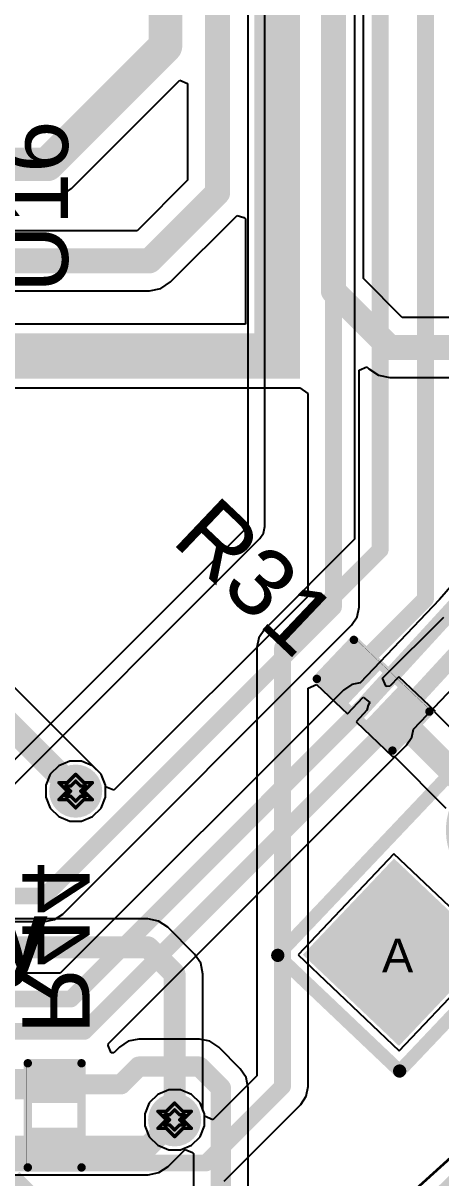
# Model space of a CAD drawing. Header units: inches. Extents: x -2.7 to 10.9, y -2.9 to 7.4.
# Drawn here: x 1.668 to 1.917, y -2.107 to -1.419 of the extents above; entities that cross this region are included whole.
import ezdxf

# ---------------------------------------------------------------- set-up
doc = ezdxf.new("R2010")
doc.units = ezdxf.units.IN
doc.header["$MEASUREMENT"] = 0
for name, color, linetype in [('Board Outline', 216, 'Continuous'), ('Bottom Layer', 5, 'Continuous'), ('Bottom Overlay', 54, 'Continuous'), ('Bottom Paste', 16, 'Continuous'), ('Bottom Solder', 6, 'Continuous'), ('Drill Drawing', 1, 'Continuous'), ('Layer 2', 16, 'Continuous'), ('Layer 3', 76, 'Continuous'), ('Multi-Layer', 9, 'Continuous'), ('Pad Holes', 156, 'Continuous'), ('Top Layer', 1, 'Continuous'), ('Top Overlay', 2, 'Continuous'), ('Top Paste', 8, 'Continuous'), ('Top Solder', 216, 'Continuous'), ('Via Holes', 16, 'Continuous')]:
    doc.layers.add(name, color=color, linetype=linetype)
doc.styles.add('Arial', font='', dxfattribs={"height": 0.2})
doc.styles.add('Arial_Bold', font='', dxfattribs={"height": 0.2})
doc.styles.get('Arial').set_extended_font_data('Arial')
doc.styles.get('Arial_Bold').set_extended_font_data('Arial', bold=True)

# ---------------------------------------------------------------- blocks, each defined once
blk = doc.blocks.new('R___0402_B_175')
at = {"layer": 'Bottom Layer'}
for points in [[(-0.0095, 0.0125), (-0.0095, -0.0125), (-0.0275, -0.0125), (-0.0275, 0.0125)], [(0.0275, 0.0125), (0.0275, -0.0125), (0.0095, -0.0125), (0.0095, 0.0125)]]:
    blk.add_hatch(color=5, dxfattribs=at).paths.add_polyline_path(points)
at = {"layer": 'Bottom Paste'}
for points in [[(-0.0095, 0.0125), (-0.0095, -0.0125), (-0.0275, -0.0125), (-0.0275, 0.0125)], [(0.0275, 0.0125), (0.0275, -0.0125), (0.0095, -0.0125), (0.0095, 0.0125)]]:
    blk.add_hatch(color=16, dxfattribs=at).paths.add_polyline_path(points)
at = {"layer": 'Bottom Solder'}
for points in [[(-0.00733, 0.01467), (-0.00733, -0.01467), (-0.02967, -0.01467), (-0.02967, 0.01467)], [(0.02967, 0.01467), (0.02967, -0.01467), (0.00733, -0.01467), (0.00733, 0.01467)]]:
    blk.add_hatch(color=6, dxfattribs=at).paths.add_polyline_path(points)
at = {"layer": 'Bottom Overlay'}
for points in [[(-0.031, 0.016, 0.005, 0.005, 0), (0.031, 0.016, 0.005, 0.005, 0)], [(-0.031, 0.016, 0.005, 0.005, 0), (-0.031, -0.016, 0.005, 0.005, 0)], [(-0.032, 0.017, 0.000127, 0.000127, 0), (0.032, 0.017, 0.000127, 0.000127, 0)], [(0.031, 0.016, 0.005, 0.005, 0), (0.031, -0.016, 0.005, 0.005, 0)], [(-0.031, -0.016, 0.005, 0.005, 0), (0.031, -0.016, 0.005, 0.005, 0)]]:
    blk.add_lwpolyline(points, format="xyseb", dxfattribs=at)
for points in [[(-0.03225, 0.016, 0.0025, 0.0025, 1), (-0.02975, 0.016, 0.0025, 0.0025, 1)], [(-0.03225, 0.016, 0.0025, 0.0025, 1), (-0.02975, 0.016, 0.0025, 0.0025, 1)], [(-0.03203, 0.017, 0.0000635, 0.0000635, 1), (-0.03197, 0.017, 0.0000635, 0.0000635, 1)], [(0.02975, 0.016, 0.0025, 0.0025, 1), (0.03225, 0.016, 0.0025, 0.0025, 1)], [(0.02975, 0.016, 0.0025, 0.0025, 1), (0.03225, 0.016, 0.0025, 0.0025, 1)], [(0.03197, 0.017, 0.0000635, 0.0000635, 1), (0.03203, 0.017, 0.0000635, 0.0000635, 1)], [(-0.03225, -0.016, 0.0025, 0.0025, 1), (-0.02975, -0.016, 0.0025, 0.0025, 1)], [(-0.03225, -0.016, 0.0025, 0.0025, 1), (-0.02975, -0.016, 0.0025, 0.0025, 1)], [(0.02975, -0.016, 0.0025, 0.0025, 1), (0.03225, -0.016, 0.0025, 0.0025, 1)], [(0.02975, -0.016, 0.0025, 0.0025, 1), (0.03225, -0.016, 0.0025, 0.0025, 1)]]:
    blk.add_lwpolyline(points, format="xyseb", close=True, dxfattribs=at)
blk = doc.blocks.new('R___0402_184')
at = {"layer": 'Top Layer'}
for points in [[(-0.0275, -0.0125), (-0.0275, 0.0125), (-0.0095, 0.0125), (-0.0095, -0.0125)], [(0.0095, -0.0125), (0.0095, 0.0125), (0.0275, 0.0125), (0.0275, -0.0125)]]:
    blk.add_hatch(color=1, dxfattribs=at).paths.add_polyline_path(points)
at = {"layer": 'Top Paste'}
for points in [[(-0.0275, -0.0125), (-0.0275, 0.0125), (-0.0095, 0.0125), (-0.0095, -0.0125)], [(0.0095, -0.0125), (0.0095, 0.0125), (0.0275, 0.0125), (0.0275, -0.0125)]]:
    blk.add_hatch(color=8, dxfattribs=at).paths.add_polyline_path(points)
at = {"layer": 'Top Solder'}
for points in [[(-0.02967, -0.01467), (-0.02967, 0.01467), (-0.00733, 0.01467), (-0.00733, -0.01467)], [(0.00733, -0.01467), (0.00733, 0.01467), (0.02967, 0.01467), (0.02967, -0.01467)]]:
    blk.add_hatch(color=216, dxfattribs=at).paths.add_polyline_path(points)
at = {"layer": 'Top Overlay'}
for points in [[(0.031, 0.016, 0.005, 0.005, 0), (-0.031, 0.016, 0.005, 0.005, 0)], [(-0.031, 0.016, 0.005, 0.005, 0), (-0.031, -0.016, 0.005, 0.005, 0)], [(0.031, 0.016, 0.005, 0.005, 0), (0.031, -0.016, 0.005, 0.005, 0)], [(0.031, -0.016, 0.005, 0.005, 0), (-0.031, -0.016, 0.005, 0.005, 0)], [(0.032, -0.017, 0.000127, 0.000127, 0), (-0.032, -0.017, 0.000127, 0.000127, 0)]]:
    blk.add_lwpolyline(points, format="xyseb", dxfattribs=at)
for points in [[(-0.03225, 0.016, 0.0025, 0.0025, 1), (-0.02975, 0.016, 0.0025, 0.0025, 1)], [(-0.03225, 0.016, 0.0025, 0.0025, 1), (-0.02975, 0.016, 0.0025, 0.0025, 1)], [(0.02975, 0.016, 0.0025, 0.0025, 1), (0.03225, 0.016, 0.0025, 0.0025, 1)], [(0.02975, 0.016, 0.0025, 0.0025, 1), (0.03225, 0.016, 0.0025, 0.0025, 1)], [(-0.03225, -0.016, 0.0025, 0.0025, 1), (-0.02975, -0.016, 0.0025, 0.0025, 1)], [(-0.03225, -0.016, 0.0025, 0.0025, 1), (-0.02975, -0.016, 0.0025, 0.0025, 1)], [(0.02975, -0.016, 0.0025, 0.0025, 1), (0.03225, -0.016, 0.0025, 0.0025, 1)], [(0.02975, -0.016, 0.0025, 0.0025, 1), (0.03225, -0.016, 0.0025, 0.0025, 1)], [(-0.03203, -0.017, 0.0000635, 0.0000635, 1), (-0.03197, -0.017, 0.0000635, 0.0000635, 1)], [(0.03197, -0.017, 0.0000635, 0.0000635, 1), (0.03203, -0.017, 0.0000635, 0.0000635, 1)]]:
    blk.add_lwpolyline(points, format="xyseb", close=True, dxfattribs=at)
blk = doc.blocks.new('HDR1X3__242')
at = {"layer": 'Bottom Layer'}
blk.add_hatch(color=5, dxfattribs=at).paths.add_polyline_path([(-0.03543, 0.03543), (0.03543, 0.03543), (0.03543, -0.03543), (-0.03543, -0.03543)])
h = blk.add_hatch(color=5, dxfattribs=at)
edge = h.paths.add_edge_path()
edge.add_arc((0.1, 0), 0.03543, 0, 360)
h = blk.add_hatch(color=5, dxfattribs=at)
edge = h.paths.add_edge_path()
edge.add_arc((0.2, 0), 0.03543, 0, 360)
at = {"layer": 'Bottom Solder'}
blk.add_hatch(color=6, dxfattribs=at).paths.add_polyline_path([(-0.03943, 0.03943), (0.03943, 0.03943), (0.03943, -0.03943), (-0.03943, -0.03943)])
h = blk.add_hatch(color=6, dxfattribs=at)
edge = h.paths.add_edge_path()
edge.add_arc((0.1, 0), 0.03943, 0, 360)
h = blk.add_hatch(color=6, dxfattribs=at)
edge = h.paths.add_edge_path()
edge.add_arc((0.2, 0), 0.03943, 0, 360)
at = {"layer": 'Layer 2'}
blk.add_hatch(color=16, dxfattribs=at).paths.add_polyline_path([(-0.03543, 0.03543), (0.03543, 0.03543), (0.03543, -0.03543), (-0.03543, -0.03543)])
h = blk.add_hatch(color=16, dxfattribs=at)
edge = h.paths.add_edge_path()
edge.add_arc((0.1, 0), 0.03543, 0, 360)
h = blk.add_hatch(color=16, dxfattribs=at)
edge = h.paths.add_edge_path()
edge.add_arc((0.2, 0), 0.03543, 0, 360)
at = {"layer": 'Layer 3'}
blk.add_hatch(color=76, dxfattribs=at).paths.add_polyline_path([(-0.03543, 0.03543), (0.03543, 0.03543), (0.03543, -0.03543), (-0.03543, -0.03543)])
h = blk.add_hatch(color=76, dxfattribs=at)
edge = h.paths.add_edge_path()
edge.add_arc((0.1, 0), 0.03543, 0, 360)
h = blk.add_hatch(color=76, dxfattribs=at)
edge = h.paths.add_edge_path()
edge.add_arc((0.2, 0), 0.03543, 0, 360)
at = {"layer": 'Multi-Layer'}
blk.add_hatch(color=9, dxfattribs=at).paths.add_polyline_path([(-0.03543, 0.03543), (0.03543, 0.03543), (0.03543, -0.03543), (-0.03543, -0.03543)])
h = blk.add_hatch(color=9, dxfattribs=at)
edge = h.paths.add_edge_path()
edge.add_arc((0.1, 0), 0.03543, 0, 360)
h = blk.add_hatch(color=9, dxfattribs=at)
edge = h.paths.add_edge_path()
edge.add_arc((0.2, 0), 0.03543, 0, 360)
at = {"layer": 'Pad Holes'}
h = blk.add_hatch(color=7, dxfattribs=at)
edge = h.paths.add_edge_path()
edge.add_arc((0, 0), 0.02008, 0, 360)
h = blk.add_hatch(color=7, dxfattribs=at)
edge = h.paths.add_edge_path()
edge.add_arc((0.1, 0), 0.02008, 0, 360)
h = blk.add_hatch(color=7, dxfattribs=at)
edge = h.paths.add_edge_path()
edge.add_arc((0.2, 0), 0.02008, 0, 360)
at = {"layer": 'Top Layer'}
blk.add_hatch(color=1, dxfattribs=at).paths.add_polyline_path([(-0.03543, 0.03543), (0.03543, 0.03543), (0.03543, -0.03543), (-0.03543, -0.03543)])
h = blk.add_hatch(color=1, dxfattribs=at)
edge = h.paths.add_edge_path()
edge.add_arc((0.1, 0), 0.03543, 0, 360)
h = blk.add_hatch(color=1, dxfattribs=at)
edge = h.paths.add_edge_path()
edge.add_arc((0.2, 0), 0.03543, 0, 360)
at = {"layer": 'Top Solder'}
blk.add_hatch(color=216, dxfattribs=at).paths.add_polyline_path([(-0.03943, 0.03943), (0.03943, 0.03943), (0.03943, -0.03943), (-0.03943, -0.03943)])
h = blk.add_hatch(color=216, dxfattribs=at)
edge = h.paths.add_edge_path()
edge.add_arc((0.1, 0), 0.03943, 0, 360)
h = blk.add_hatch(color=216, dxfattribs=at)
edge = h.paths.add_edge_path()
edge.add_arc((0.2, 0), 0.03943, 0, 360)
at = {"layer": 'Top Overlay'}
for points in [[(-0.05, 0.05, 0.00787, 0.00787, 0), (0.25, 0.05, 0.00787, 0.00787, 0)], [(-0.05, 0.05, 0.00787, 0.00787, 0), (-0.05, -0.05, 0.00787, 0.00787, 0)], [(0.25, 0.05, 0.00787, 0.00787, 0), (0.25, -0.05, 0.00787, 0.00787, 0)], [(-0.05, -0.05, 0.00787, 0.00787, 0), (0.25, -0.05, 0.00787, 0.00787, 0)]]:
    blk.add_lwpolyline(points, format="xyseb", dxfattribs=at)
for points in [[(-0.05197, 0.05, 0.00394, 0.00394, 1), (-0.04803, 0.05, 0.00394, 0.00394, 1)], [(-0.05197, 0.05, 0.00394, 0.00394, 1), (-0.04803, 0.05, 0.00394, 0.00394, 1)], [(0.24803, 0.05, 0.00394, 0.00394, 1), (0.25197, 0.05, 0.00394, 0.00394, 1)], [(0.24803, 0.05, 0.00394, 0.00394, 1), (0.25197, 0.05, 0.00394, 0.00394, 1)], [(-0.05197, -0.05, 0.00394, 0.00394, 1), (-0.04803, -0.05, 0.00394, 0.00394, 1)], [(-0.05197, -0.05, 0.00394, 0.00394, 1), (-0.04803, -0.05, 0.00394, 0.00394, 1)], [(0.24803, -0.05, 0.00394, 0.00394, 1), (0.25197, -0.05, 0.00394, 0.00394, 1)], [(0.24803, -0.05, 0.00394, 0.00394, 1), (0.25197, -0.05, 0.00394, 0.00394, 1)]]:
    blk.add_lwpolyline(points, format="xyseb", close=True, dxfattribs=at)

msp = doc.modelspace()

# ---------------------------------------------------------------- hatches: boundary and pattern name
at = {"layer": 'Bottom Layer'}
for points in [[(1.806, -1.631), (1.833, -1.631), (1.833, -1.27727), (1.806, -1.27727)], [(1.34, -1.604), (1.34, -1.631), (1.816, -1.631), (1.816, -1.604)], [(1.58756, -2.05994), (1.69956, -2.05994), (1.69956, -2.04194), (1.58756, -2.04194)]]:
    msp.add_hatch(color=5, dxfattribs=at).paths.add_polyline_path(points)
h = msp.add_hatch(color=5, dxfattribs=at)
edge = h.paths.add_edge_path()
edge.add_arc((1.69956, -1.8765), 0.01181, 0, 360)
h = msp.add_hatch(color=5, dxfattribs=at)
edge = h.paths.add_edge_path()
edge.add_arc((1.75847, -2.07212), 0.01181, 0, 360)
at = {"layer": 'Bottom Solder'}
h = msp.add_hatch(color=6, dxfattribs=at)
edge = h.paths.add_edge_path()
edge.add_arc((1.69956, -1.8765), 0.01581, 0, 360)
h = msp.add_hatch(color=6, dxfattribs=at)
edge = h.paths.add_edge_path()
edge.add_arc((1.75847, -2.07212), 0.01581, 0, 360)
at = {"layer": 'Layer 2'}
h = msp.add_hatch(color=16, dxfattribs=at)
edge = h.paths.add_edge_path()
edge.add_arc((1.69956, -1.8765), 0.01181, 0, 360)
h = msp.add_hatch(color=16, dxfattribs=at)
edge = h.paths.add_edge_path()
edge.add_arc((1.75847, -2.07212), 0.01181, 0, 360)
at = {"layer": 'Layer 3'}
h = msp.add_hatch(color=76, dxfattribs=at)
edge = h.paths.add_edge_path()
edge.add_arc((1.69956, -1.8765), 0.01181, 0, 360)
h = msp.add_hatch(color=76, dxfattribs=at)
edge = h.paths.add_edge_path()
edge.add_arc((1.75847, -2.07212), 0.01181, 0, 360)
at = {"layer": 'Top Layer'}
h = msp.add_hatch(color=1, dxfattribs=at)
edge = h.paths.add_edge_path()
edge.add_arc((1.69956, -1.8765), 0.01181, 0, 360)
h = msp.add_hatch(color=1, dxfattribs=at)
edge = h.paths.add_edge_path()
edge.add_arc((1.75847, -2.07212), 0.01181, 0, 360)
at = {"layer": 'Top Solder'}
h = msp.add_hatch(color=216, dxfattribs=at)
edge = h.paths.add_edge_path()
edge.add_arc((1.69956, -1.8765), 0.01581, 0, 360)
h = msp.add_hatch(color=216, dxfattribs=at)
edge = h.paths.add_edge_path()
edge.add_arc((1.75847, -2.07212), 0.01581, 0, 360)
at = {"layer": 'Via Holes'}
h = msp.add_hatch(color=7, dxfattribs=at)
edge = h.paths.add_edge_path()
edge.add_arc((1.69956, -1.8765), 0.00591, 0, 360)
h = msp.add_hatch(color=7, dxfattribs=at)
edge = h.paths.add_edge_path()
edge.add_arc((1.75847, -2.07212), 0.00591, 0, 360)

# ---------------------------------------------------------------- linework, layer by layer
at = {"layer": 'Board Outline'}
msp.add_lwpolyline([(2.84412, -0.24125, 0.005, 0.005, -0.741893), (-2.49969, -1.37795, 0.005, 0.005, 0)], format="xyseb", dxfattribs=at)
at = {"layer": 'Bottom Layer'}
for p, q in [((1.87084, -1.57152), (1.87084, -1.26518)), ((1.69711, -1.51793), (1.76154, -1.4535)), ((1.76154, -1.4535), (1.76616, -1.45541)), ((1.76616, -1.45541), (1.76616, -1.51298)), ((1.69049, -1.52235), (1.69711, -1.51793)), ((1.76616, -1.51298), (1.73609, -1.54305)), ((1.45945, -1.5239), (1.68269, -1.5239)), ((1.68269, -1.5239), (1.69049, -1.52235)), ((1.7561, -1.57351), (1.79559, -1.53402)), ((1.79559, -1.53402), (1.79964, -1.5352)), ((1.79964, -1.5352), (1.80059, -1.53589)), ((1.80059, -1.53589), (1.80059, -1.59859)), ((1.73609, -1.54305), (1.47206, -1.54305)), ((1.75031, -1.57738), (1.7561, -1.57351)), ((1.89397, -1.59465), (1.87084, -1.57152)), ((1.46467, -1.57874), (1.74348, -1.57874)), ((1.74348, -1.57874), (1.75031, -1.57738)), ((1.80059, -1.59859), (1.37241, -1.59859)), ((1.97427, -1.59465), (1.89397, -1.59465)), ((1.86829, -1.62597), (1.87291, -1.62406)), ((1.86829, -1.767), (1.86829, -1.62597)), ((1.87291, -1.62406), (1.87396, -1.62511)), ((1.87396, -1.62511), (1.87975, -1.62897)), ((1.87975, -1.62897), (1.88658, -1.63033)), ((1.88658, -1.63033), (1.88658, -1.63033)), ((1.88658, -1.63033), (1.97427, -1.63033)), ((1.37241, -1.63641), (1.833, -1.63641)), ((1.833, -1.63641), (1.83771, -1.63987)), ((1.83771, -1.63987), (1.83771, -1.76066)), ((1.96733, -1.70314), (1.91611, -1.76252)), ((1.71217, -1.86388), (1.60517, -1.75688)), ((1.83771, -1.76066), (1.72237, -1.876)), ((1.91611, -1.76252), (1.86899, -1.81201)), ((1.86381, -1.77781), (1.86713, -1.77285)), ((1.86713, -1.77285), (1.86829, -1.767)), ((1.69196, -1.94967), (1.86381, -1.77781)), ((1.90063, -1.83962), (1.9528, -1.78483)), ((1.86394, -1.81301), (1.85898, -1.81633)), ((1.86899, -1.81201), (1.86394, -1.81301)), ((1.85898, -1.81633), (1.69041, -1.9849)), ((1.89966, -1.84446), (1.90063, -1.83962)), ((1.89635, -1.84942), (1.89966, -1.84446)), ((1.71902, -2.02675), (1.89635, -1.84942)), ((1.71227, -1.86402), (1.71217, -1.86388)), ((1.71466, -1.86641), (1.71227, -1.86402)), ((1.71595, -1.86954), (1.71466, -1.86641)), ((1.71604, -1.86967), (1.71595, -1.86954)), ((1.71607, -1.86983), (1.71604, -1.86967)), ((1.71737, -1.87296), (1.71607, -1.86983)), ((1.71737, -1.87393), (1.71737, -1.87296)), ((1.72237, -1.876), (1.71737, -1.87393)), ((1.687, -1.95298), (1.69196, -1.94967)), ((1.25807, -1.95415), (1.68115, -1.95415)), ((1.68115, -1.95415), (1.687, -1.95298)), ((1.69041, -1.9849), (1.56354, -1.9849)), ((1.71892, -2.02785), (1.71902, -2.02675)), ((1.7309, -2.02533), (1.7256, -2.02886)), ((1.73714, -2.02408), (1.7309, -2.02533)), ((1.77318, -2.02408), (1.73714, -2.02408)), ((1.77943, -2.02533), (1.77318, -2.02408)), ((1.78472, -2.02886), (1.77943, -2.02533)), ((1.72069, -2.03215), (1.71892, -2.02785)), ((1.72231, -2.03216), (1.72069, -2.03215)), ((1.7256, -2.02886), (1.72231, -2.03216)), ((1.79754, -2.04168), (1.78472, -2.02886)), ((1.80107, -2.04697), (1.79754, -2.04168)), ((1.80231, -2.05321), (1.80107, -2.04697)), ((1.80231, -2.05322), (1.80231, -2.05321)), ((1.80231, -2.12606), (1.80231, -2.05322)), ((1.94916, -2.07028), (1.87094, -2.14107)), ((1.75454, -2.09984), (1.76469, -2.08969)), ((1.76469, -2.08969), (1.76912, -2.09153)), ((1.76912, -2.09153), (1.76969, -2.09217)), ((1.76969, -2.09217), (1.76969, -2.12606)), ((1.74908, -2.10349), (1.75454, -2.09984)), ((1.61629, -2.10477), (1.74264, -2.10477)), ((1.74264, -2.10477), (1.74908, -2.10349))]:
    msp.add_line(p, q, dxfattribs=at)
for points in [[(1.75299, -1.43321, 0.02, 0.02, 0), (1.75299, -0.43606, 0.02, 0.02, 0)], [(2.341, -0.6896, 0.01, 0.01, -0.198921), (1.86979, -1.82714, 0.01, 0.01, 0)], [(2.36462, -0.68742, 0.01, 0.01, -0.199778), (1.88553, -1.83861, 0.01, 0.01, 0)], [(1.784, -1.52037, 0.015, 0.015, 0), (1.784, -1.266, 0.015, 0.015, 0)], [(1.853, -1.57891, 0.015, 0.015, 0), (1.853, -1.26518, 0.015, 0.015, 0)], [(1.68269, -1.50351, 0.02, 0.02, 0), (1.75299, -1.43321, 0.02, 0.02, 0)], [(1.1734, -1.50351, 0.02, 0.02, 0), (1.68269, -1.50351, 0.02, 0.02, 0)], [(1.74348, -1.56089, 0.015, 0.015, 0), (1.784, -1.52037, 0.015, 0.015, 0)], [(1.46467, -1.56089, 0.015, 0.015, 0), (1.74348, -1.56089, 0.015, 0.015, 0)], [(1.853, -1.57891, 0.015, 0.015, 0), (1.88658, -1.61249, 0.015, 0.015, 0)], [(1.853, -1.767, 0.01, 0.01, 0), (1.853, -1.57891, 0.01, 0.01, 0)], [(1.88658, -1.61249, 0.015, 0.015, 0), (1.97427, -1.61249, 0.015, 0.015, 0)], [(1.59256, -1.7695, 0.015, 0.015, 0), (1.69956, -1.8765, 0.015, 0.015, 0)], [(1.68115, -1.93885, 0.01, 0.01, 0), (1.853, -1.767, 0.01, 0.01, 0)], [(1.69674, -2.00019, 0.01, 0.01, 0), (1.86979, -1.82714, 0.01, 0.01, 0)], [(1.70471, -2.01943, 0.01, 0.01, 0), (1.88553, -1.83861, 0.01, 0.01, 0)], [(0.76127, -1.93885, 0.01, 0.01, 0), (1.68115, -1.93885, 0.01, 0.01, 0)], [(1.56354, -2.00019, 0.01, 0.01, 0), (1.69674, -2.00019, 0.01, 0.01, 0)], [(1.57151, -2.01943, 0.01, 0.01, 0), (1.70471, -2.01943, 0.01, 0.01, 0)], [(1.72659, -2.05094, 0.012, 0.012, 0), (1.73714, -2.0404, 0.012, 0.012, 0)], [(1.73714, -2.0404, 0.012, 0.012, 0), (1.77318, -2.0404, 0.012, 0.012, 0)], [(1.77318, -2.0404, 0.012, 0.012, 0), (1.786, -2.05321, 0.012, 0.012, 0)], [(1.64356, -2.05094, 0.012, 0.012, 0), (1.68706, -2.05094, 0.012, 0.012, 0)], [(1.68706, -2.05094, 0.012, 0.012, 0), (1.72659, -2.05094, 0.012, 0.012, 0)], [(1.786, -2.13322, 0.012, 0.012, 0), (1.786, -2.05321, 0.012, 0.012, 0)], [(1.74264, -2.08794, 0.013, 0.013, 0), (1.75847, -2.07212, 0.013, 0.013, 0)], [(1.61629, -2.08794, 0.013, 0.013, 0), (1.68706, -2.08794, 0.013, 0.013, 0)], [(1.68706, -2.08794, 0.013, 0.013, 0), (1.74264, -2.08794, 0.013, 0.013, 0)], [(1.66147, -2.10763, 0.013, 0.013, 0), (1.68706, -2.13322, 0.013, 0.013, 0)]]:
    msp.add_lwpolyline(points, format="xyseb", dxfattribs=at)
for points in [[(1.74799, -1.43321, 0.01, 0.01, 1), (1.75799, -1.43321, 0.01, 0.01, 1)], [(1.74799, -1.43321, 0.01, 0.01, 1), (1.75799, -1.43321, 0.01, 0.01, 1)], [(1.67769, -1.50351, 0.01, 0.01, 1), (1.68769, -1.50351, 0.01, 0.01, 1)], [(1.67769, -1.50351, 0.01, 0.01, 1), (1.68769, -1.50351, 0.01, 0.01, 1)], [(1.78025, -1.52037, 0.0075, 0.0075, 1), (1.78775, -1.52037, 0.0075, 0.0075, 1)], [(1.78025, -1.52037, 0.0075, 0.0075, 1), (1.78775, -1.52037, 0.0075, 0.0075, 1)], [(1.73973, -1.56089, 0.0075, 0.0075, 1), (1.74723, -1.56089, 0.0075, 0.0075, 1)], [(1.73973, -1.56089, 0.0075, 0.0075, 1), (1.74723, -1.56089, 0.0075, 0.0075, 1)], [(1.84925, -1.57891, 0.0075, 0.0075, 1), (1.85675, -1.57891, 0.0075, 0.0075, 1)], [(1.84925, -1.57891, 0.0075, 0.0075, 1), (1.85675, -1.57891, 0.0075, 0.0075, 1)], [(1.8505, -1.57891, 0.005, 0.005, 1), (1.8555, -1.57891, 0.005, 0.005, 1)], [(1.88283, -1.61249, 0.0075, 0.0075, 1), (1.89033, -1.61249, 0.0075, 0.0075, 1)], [(1.88283, -1.61249, 0.0075, 0.0075, 1), (1.89033, -1.61249, 0.0075, 0.0075, 1)], [(1.8505, -1.767, 0.005, 0.005, 1), (1.8555, -1.767, 0.005, 0.005, 1)], [(1.8505, -1.767, 0.005, 0.005, 1), (1.8555, -1.767, 0.005, 0.005, 1)], [(1.86729, -1.82714, 0.005, 0.005, 1), (1.87229, -1.82714, 0.005, 0.005, 1)], [(1.86729, -1.82714, 0.005, 0.005, 1), (1.87229, -1.82714, 0.005, 0.005, 1)], [(1.88303, -1.83861, 0.005, 0.005, 1), (1.88803, -1.83861, 0.005, 0.005, 1)], [(1.88303, -1.83861, 0.005, 0.005, 1), (1.88803, -1.83861, 0.005, 0.005, 1)], [(1.69581, -1.8765, 0.0075, 0.0075, 1), (1.70331, -1.8765, 0.0075, 0.0075, 1)], [(1.67865, -1.93885, 0.005, 0.005, 1), (1.68365, -1.93885, 0.005, 0.005, 1)], [(1.67865, -1.93885, 0.005, 0.005, 1), (1.68365, -1.93885, 0.005, 0.005, 1)], [(1.69424, -2.00019, 0.005, 0.005, 1), (1.69924, -2.00019, 0.005, 0.005, 1)], [(1.69424, -2.00019, 0.005, 0.005, 1), (1.69924, -2.00019, 0.005, 0.005, 1)], [(1.70221, -2.01943, 0.005, 0.005, 1), (1.70721, -2.01943, 0.005, 0.005, 1)], [(1.70221, -2.01943, 0.005, 0.005, 1), (1.70721, -2.01943, 0.005, 0.005, 1)], [(1.73414, -2.0404, 0.006, 0.006, 1), (1.74014, -2.0404, 0.006, 0.006, 1)], [(1.73414, -2.0404, 0.006, 0.006, 1), (1.74014, -2.0404, 0.006, 0.006, 1)], [(1.77018, -2.0404, 0.006, 0.006, 1), (1.77618, -2.0404, 0.006, 0.006, 1)], [(1.77018, -2.0404, 0.006, 0.006, 1), (1.77618, -2.0404, 0.006, 0.006, 1)], [(1.68406, -2.05094, 0.006, 0.006, 1), (1.69006, -2.05094, 0.006, 0.006, 1)], [(1.68406, -2.05094, 0.006, 0.006, 1), (1.69006, -2.05094, 0.006, 0.006, 1)], [(1.72359, -2.05094, 0.006, 0.006, 1), (1.72959, -2.05094, 0.006, 0.006, 1)], [(1.72359, -2.05094, 0.006, 0.006, 1), (1.72959, -2.05094, 0.006, 0.006, 1)], [(1.783, -2.05321, 0.006, 0.006, 1), (1.789, -2.05321, 0.006, 0.006, 1)], [(1.783, -2.05321, 0.006, 0.006, 1), (1.789, -2.05321, 0.006, 0.006, 1)], [(1.75522, -2.07212, 0.0065, 0.0065, 1), (1.76172, -2.07212, 0.0065, 0.0065, 1)], [(1.68381, -2.08794, 0.0065, 0.0065, 1), (1.69031, -2.08794, 0.0065, 0.0065, 1)], [(1.68381, -2.08794, 0.0065, 0.0065, 1), (1.69031, -2.08794, 0.0065, 0.0065, 1)], [(1.73939, -2.08794, 0.0065, 0.0065, 1), (1.74589, -2.08794, 0.0065, 0.0065, 1)], [(1.73939, -2.08794, 0.0065, 0.0065, 1), (1.74589, -2.08794, 0.0065, 0.0065, 1)]]:
    msp.add_lwpolyline(points, format="xyseb", close=True, dxfattribs=at)
at = {"layer": 'Drill Drawing'}
for points in [[(1.69456, -1.8715, 0.002, 0.002, 0), (1.69956, -1.8665, 0.002, 0.002, 0)], [(1.69956, -1.8665, 0.002, 0.002, 0), (1.70456, -1.8715, 0.002, 0.002, 0)], [(1.68956, -1.8715, 0.002, 0.002, 0), (1.69456, -1.8765, 0.002, 0.002, 0)], [(1.68956, -1.8715, 0.002, 0.002, 0), (1.69456, -1.8715, 0.002, 0.002, 0)], [(1.68956, -1.8815, 0.002, 0.002, 0), (1.69456, -1.8765, 0.002, 0.002, 0)], [(1.69356, -1.8735, 0.002, 0.002, 0), (1.69656, -1.8765, 0.002, 0.002, 0)], [(1.69356, -1.8735, 0.002, 0.002, 0), (1.69656, -1.8735, 0.002, 0.002, 0)], [(1.69356, -1.8795, 0.002, 0.002, 0), (1.69656, -1.8765, 0.002, 0.002, 0)], [(1.69656, -1.8735, 0.002, 0.002, 0), (1.69956, -1.8705, 0.002, 0.002, 0)], [(1.69956, -1.8705, 0.002, 0.002, 0), (1.70256, -1.8735, 0.002, 0.002, 0)], [(1.70256, -1.8735, 0.002, 0.002, 0), (1.70556, -1.8735, 0.002, 0.002, 0)], [(1.70256, -1.8765, 0.002, 0.002, 0), (1.70556, -1.8735, 0.002, 0.002, 0)], [(1.70256, -1.8765, 0.002, 0.002, 0), (1.70556, -1.8795, 0.002, 0.002, 0)], [(1.70456, -1.8715, 0.002, 0.002, 0), (1.70956, -1.8715, 0.002, 0.002, 0)], [(1.70456, -1.8765, 0.002, 0.002, 0), (1.70956, -1.8715, 0.002, 0.002, 0)], [(1.70456, -1.8765, 0.002, 0.002, 0), (1.70956, -1.8815, 0.002, 0.002, 0)], [(1.68956, -1.8815, 0.002, 0.002, 0), (1.69456, -1.8815, 0.002, 0.002, 0)], [(1.69356, -1.8795, 0.002, 0.002, 0), (1.69656, -1.8795, 0.002, 0.002, 0)], [(1.69456, -1.8815, 0.002, 0.002, 0), (1.69956, -1.8865, 0.002, 0.002, 0)], [(1.69656, -1.8795, 0.002, 0.002, 0), (1.69956, -1.8825, 0.002, 0.002, 0)], [(1.69956, -1.8825, 0.002, 0.002, 0), (1.70256, -1.8795, 0.002, 0.002, 0)], [(1.69956, -1.8865, 0.002, 0.002, 0), (1.70456, -1.8815, 0.002, 0.002, 0)], [(1.70256, -1.8795, 0.002, 0.002, 0), (1.70556, -1.8795, 0.002, 0.002, 0)], [(1.70456, -1.8815, 0.002, 0.002, 0), (1.70956, -1.8815, 0.002, 0.002, 0)], [(1.75347, -2.06712, 0.002, 0.002, 0), (1.75847, -2.06212, 0.002, 0.002, 0)], [(1.75847, -2.06212, 0.002, 0.002, 0), (1.76347, -2.06712, 0.002, 0.002, 0)], [(1.74847, -2.06712, 0.002, 0.002, 0), (1.75347, -2.07212, 0.002, 0.002, 0)], [(1.74847, -2.06712, 0.002, 0.002, 0), (1.75347, -2.06712, 0.002, 0.002, 0)], [(1.75247, -2.06912, 0.002, 0.002, 0), (1.75547, -2.07212, 0.002, 0.002, 0)], [(1.75247, -2.06912, 0.002, 0.002, 0), (1.75547, -2.06912, 0.002, 0.002, 0)], [(1.75547, -2.06912, 0.002, 0.002, 0), (1.75847, -2.06612, 0.002, 0.002, 0)], [(1.75847, -2.06612, 0.002, 0.002, 0), (1.76147, -2.06912, 0.002, 0.002, 0)], [(1.76147, -2.06912, 0.002, 0.002, 0), (1.76447, -2.06912, 0.002, 0.002, 0)], [(1.76147, -2.07212, 0.002, 0.002, 0), (1.76447, -2.06912, 0.002, 0.002, 0)], [(1.76347, -2.06712, 0.002, 0.002, 0), (1.76847, -2.06712, 0.002, 0.002, 0)], [(1.76347, -2.07212, 0.002, 0.002, 0), (1.76847, -2.06712, 0.002, 0.002, 0)], [(1.74847, -2.07712, 0.002, 0.002, 0), (1.75347, -2.07212, 0.002, 0.002, 0)], [(1.75247, -2.07512, 0.002, 0.002, 0), (1.75547, -2.07212, 0.002, 0.002, 0)], [(1.75247, -2.07512, 0.002, 0.002, 0), (1.75547, -2.07512, 0.002, 0.002, 0)], [(1.75547, -2.07512, 0.002, 0.002, 0), (1.75847, -2.07812, 0.002, 0.002, 0)], [(1.75847, -2.07812, 0.002, 0.002, 0), (1.76147, -2.07512, 0.002, 0.002, 0)], [(1.76147, -2.07212, 0.002, 0.002, 0), (1.76447, -2.07512, 0.002, 0.002, 0)], [(1.76147, -2.07512, 0.002, 0.002, 0), (1.76447, -2.07512, 0.002, 0.002, 0)], [(1.76347, -2.07212, 0.002, 0.002, 0), (1.76847, -2.07712, 0.002, 0.002, 0)], [(1.74847, -2.07712, 0.002, 0.002, 0), (1.75347, -2.07712, 0.002, 0.002, 0)], [(1.75347, -2.07712, 0.002, 0.002, 0), (1.75847, -2.08212, 0.002, 0.002, 0)], [(1.75847, -2.08212, 0.002, 0.002, 0), (1.76347, -2.07712, 0.002, 0.002, 0)], [(1.76347, -2.07712, 0.002, 0.002, 0), (1.76847, -2.07712, 0.002, 0.002, 0)]]:
    msp.add_lwpolyline(points, format="xyseb", dxfattribs=at)
for points in [[(1.69906, -1.8665, 0.001, 0.001, 1), (1.70006, -1.8665, 0.001, 0.001, 1)], [(1.69906, -1.8665, 0.001, 0.001, 1), (1.70006, -1.8665, 0.001, 0.001, 1)], [(1.68906, -1.8715, 0.001, 0.001, 1), (1.69006, -1.8715, 0.001, 0.001, 1)], [(1.68906, -1.8715, 0.001, 0.001, 1), (1.69006, -1.8715, 0.001, 0.001, 1)], [(1.69306, -1.8735, 0.001, 0.001, 1), (1.69406, -1.8735, 0.001, 0.001, 1)], [(1.69306, -1.8735, 0.001, 0.001, 1), (1.69406, -1.8735, 0.001, 0.001, 1)], [(1.69406, -1.8715, 0.001, 0.001, 1), (1.69506, -1.8715, 0.001, 0.001, 1)], [(1.69406, -1.8715, 0.001, 0.001, 1), (1.69506, -1.8715, 0.001, 0.001, 1)], [(1.69406, -1.8765, 0.001, 0.001, 1), (1.69506, -1.8765, 0.001, 0.001, 1)], [(1.69406, -1.8765, 0.001, 0.001, 1), (1.69506, -1.8765, 0.001, 0.001, 1)], [(1.69606, -1.8735, 0.001, 0.001, 1), (1.69706, -1.8735, 0.001, 0.001, 1)], [(1.69606, -1.8735, 0.001, 0.001, 1), (1.69706, -1.8735, 0.001, 0.001, 1)], [(1.69606, -1.8765, 0.001, 0.001, 1), (1.69706, -1.8765, 0.001, 0.001, 1)], [(1.69606, -1.8765, 0.001, 0.001, 1), (1.69706, -1.8765, 0.001, 0.001, 1)], [(1.69906, -1.8705, 0.001, 0.001, 1), (1.70006, -1.8705, 0.001, 0.001, 1)], [(1.69906, -1.8705, 0.001, 0.001, 1), (1.70006, -1.8705, 0.001, 0.001, 1)], [(1.70206, -1.8735, 0.001, 0.001, 1), (1.70306, -1.8735, 0.001, 0.001, 1)], [(1.70206, -1.8735, 0.001, 0.001, 1), (1.70306, -1.8735, 0.001, 0.001, 1)], [(1.70206, -1.8765, 0.001, 0.001, 1), (1.70306, -1.8765, 0.001, 0.001, 1)], [(1.70206, -1.8765, 0.001, 0.001, 1), (1.70306, -1.8765, 0.001, 0.001, 1)], [(1.70406, -1.8715, 0.001, 0.001, 1), (1.70506, -1.8715, 0.001, 0.001, 1)], [(1.70406, -1.8715, 0.001, 0.001, 1), (1.70506, -1.8715, 0.001, 0.001, 1)], [(1.70406, -1.8765, 0.001, 0.001, 1), (1.70506, -1.8765, 0.001, 0.001, 1)], [(1.70406, -1.8765, 0.001, 0.001, 1), (1.70506, -1.8765, 0.001, 0.001, 1)], [(1.70506, -1.8735, 0.001, 0.001, 1), (1.70606, -1.8735, 0.001, 0.001, 1)], [(1.70506, -1.8735, 0.001, 0.001, 1), (1.70606, -1.8735, 0.001, 0.001, 1)], [(1.70906, -1.8715, 0.001, 0.001, 1), (1.71006, -1.8715, 0.001, 0.001, 1)], [(1.70906, -1.8715, 0.001, 0.001, 1), (1.71006, -1.8715, 0.001, 0.001, 1)], [(1.68906, -1.8815, 0.001, 0.001, 1), (1.69006, -1.8815, 0.001, 0.001, 1)], [(1.68906, -1.8815, 0.001, 0.001, 1), (1.69006, -1.8815, 0.001, 0.001, 1)], [(1.69306, -1.8795, 0.001, 0.001, 1), (1.69406, -1.8795, 0.001, 0.001, 1)], [(1.69306, -1.8795, 0.001, 0.001, 1), (1.69406, -1.8795, 0.001, 0.001, 1)], [(1.69406, -1.8815, 0.001, 0.001, 1), (1.69506, -1.8815, 0.001, 0.001, 1)], [(1.69406, -1.8815, 0.001, 0.001, 1), (1.69506, -1.8815, 0.001, 0.001, 1)], [(1.69606, -1.8795, 0.001, 0.001, 1), (1.69706, -1.8795, 0.001, 0.001, 1)], [(1.69606, -1.8795, 0.001, 0.001, 1), (1.69706, -1.8795, 0.001, 0.001, 1)], [(1.69906, -1.8825, 0.001, 0.001, 1), (1.70006, -1.8825, 0.001, 0.001, 1)], [(1.69906, -1.8825, 0.001, 0.001, 1), (1.70006, -1.8825, 0.001, 0.001, 1)], [(1.70206, -1.8795, 0.001, 0.001, 1), (1.70306, -1.8795, 0.001, 0.001, 1)], [(1.70206, -1.8795, 0.001, 0.001, 1), (1.70306, -1.8795, 0.001, 0.001, 1)], [(1.70406, -1.8815, 0.001, 0.001, 1), (1.70506, -1.8815, 0.001, 0.001, 1)], [(1.70406, -1.8815, 0.001, 0.001, 1), (1.70506, -1.8815, 0.001, 0.001, 1)], [(1.70506, -1.8795, 0.001, 0.001, 1), (1.70606, -1.8795, 0.001, 0.001, 1)], [(1.70506, -1.8795, 0.001, 0.001, 1), (1.70606, -1.8795, 0.001, 0.001, 1)], [(1.70906, -1.8815, 0.001, 0.001, 1), (1.71006, -1.8815, 0.001, 0.001, 1)], [(1.70906, -1.8815, 0.001, 0.001, 1), (1.71006, -1.8815, 0.001, 0.001, 1)], [(1.69906, -1.8865, 0.001, 0.001, 1), (1.70006, -1.8865, 0.001, 0.001, 1)], [(1.69906, -1.8865, 0.001, 0.001, 1), (1.70006, -1.8865, 0.001, 0.001, 1)], [(1.75797, -2.06212, 0.001, 0.001, 1), (1.75897, -2.06212, 0.001, 0.001, 1)], [(1.75797, -2.06212, 0.001, 0.001, 1), (1.75897, -2.06212, 0.001, 0.001, 1)], [(1.74797, -2.06712, 0.001, 0.001, 1), (1.74897, -2.06712, 0.001, 0.001, 1)], [(1.74797, -2.06712, 0.001, 0.001, 1), (1.74897, -2.06712, 0.001, 0.001, 1)], [(1.75197, -2.06912, 0.001, 0.001, 1), (1.75297, -2.06912, 0.001, 0.001, 1)], [(1.75197, -2.06912, 0.001, 0.001, 1), (1.75297, -2.06912, 0.001, 0.001, 1)], [(1.75297, -2.06712, 0.001, 0.001, 1), (1.75397, -2.06712, 0.001, 0.001, 1)], [(1.75297, -2.06712, 0.001, 0.001, 1), (1.75397, -2.06712, 0.001, 0.001, 1)], [(1.75497, -2.06912, 0.001, 0.001, 1), (1.75597, -2.06912, 0.001, 0.001, 1)], [(1.75497, -2.06912, 0.001, 0.001, 1), (1.75597, -2.06912, 0.001, 0.001, 1)], [(1.75797, -2.06612, 0.001, 0.001, 1), (1.75897, -2.06612, 0.001, 0.001, 1)], [(1.75797, -2.06612, 0.001, 0.001, 1), (1.75897, -2.06612, 0.001, 0.001, 1)], [(1.76097, -2.06912, 0.001, 0.001, 1), (1.76197, -2.06912, 0.001, 0.001, 1)], [(1.76097, -2.06912, 0.001, 0.001, 1), (1.76197, -2.06912, 0.001, 0.001, 1)], [(1.76297, -2.06712, 0.001, 0.001, 1), (1.76397, -2.06712, 0.001, 0.001, 1)], [(1.76297, -2.06712, 0.001, 0.001, 1), (1.76397, -2.06712, 0.001, 0.001, 1)], [(1.76397, -2.06912, 0.001, 0.001, 1), (1.76497, -2.06912, 0.001, 0.001, 1)], [(1.76397, -2.06912, 0.001, 0.001, 1), (1.76497, -2.06912, 0.001, 0.001, 1)], [(1.76797, -2.06712, 0.001, 0.001, 1), (1.76897, -2.06712, 0.001, 0.001, 1)], [(1.76797, -2.06712, 0.001, 0.001, 1), (1.76897, -2.06712, 0.001, 0.001, 1)], [(1.75197, -2.07512, 0.001, 0.001, 1), (1.75297, -2.07512, 0.001, 0.001, 1)], [(1.75197, -2.07512, 0.001, 0.001, 1), (1.75297, -2.07512, 0.001, 0.001, 1)], [(1.75297, -2.07212, 0.001, 0.001, 1), (1.75397, -2.07212, 0.001, 0.001, 1)], [(1.75297, -2.07212, 0.001, 0.001, 1), (1.75397, -2.07212, 0.001, 0.001, 1)], [(1.75497, -2.07212, 0.001, 0.001, 1), (1.75597, -2.07212, 0.001, 0.001, 1)], [(1.75497, -2.07212, 0.001, 0.001, 1), (1.75597, -2.07212, 0.001, 0.001, 1)], [(1.75497, -2.07512, 0.001, 0.001, 1), (1.75597, -2.07512, 0.001, 0.001, 1)], [(1.75497, -2.07512, 0.001, 0.001, 1), (1.75597, -2.07512, 0.001, 0.001, 1)], [(1.76097, -2.07212, 0.001, 0.001, 1), (1.76197, -2.07212, 0.001, 0.001, 1)], [(1.76097, -2.07212, 0.001, 0.001, 1), (1.76197, -2.07212, 0.001, 0.001, 1)], [(1.76097, -2.07512, 0.001, 0.001, 1), (1.76197, -2.07512, 0.001, 0.001, 1)], [(1.76097, -2.07512, 0.001, 0.001, 1), (1.76197, -2.07512, 0.001, 0.001, 1)], [(1.76297, -2.07212, 0.001, 0.001, 1), (1.76397, -2.07212, 0.001, 0.001, 1)], [(1.76297, -2.07212, 0.001, 0.001, 1), (1.76397, -2.07212, 0.001, 0.001, 1)], [(1.76397, -2.07512, 0.001, 0.001, 1), (1.76497, -2.07512, 0.001, 0.001, 1)], [(1.76397, -2.07512, 0.001, 0.001, 1), (1.76497, -2.07512, 0.001, 0.001, 1)], [(1.74797, -2.07712, 0.001, 0.001, 1), (1.74897, -2.07712, 0.001, 0.001, 1)], [(1.74797, -2.07712, 0.001, 0.001, 1), (1.74897, -2.07712, 0.001, 0.001, 1)], [(1.75297, -2.07712, 0.001, 0.001, 1), (1.75397, -2.07712, 0.001, 0.001, 1)], [(1.75297, -2.07712, 0.001, 0.001, 1), (1.75397, -2.07712, 0.001, 0.001, 1)], [(1.75797, -2.07812, 0.001, 0.001, 1), (1.75897, -2.07812, 0.001, 0.001, 1)], [(1.75797, -2.07812, 0.001, 0.001, 1), (1.75897, -2.07812, 0.001, 0.001, 1)], [(1.75797, -2.08212, 0.001, 0.001, 1), (1.75897, -2.08212, 0.001, 0.001, 1)], [(1.75797, -2.08212, 0.001, 0.001, 1), (1.75897, -2.08212, 0.001, 0.001, 1)], [(1.76297, -2.07712, 0.001, 0.001, 1), (1.76397, -2.07712, 0.001, 0.001, 1)], [(1.76297, -2.07712, 0.001, 0.001, 1), (1.76397, -2.07712, 0.001, 0.001, 1)], [(1.76797, -2.07712, 0.001, 0.001, 1), (1.76897, -2.07712, 0.001, 0.001, 1)], [(1.76797, -2.07712, 0.001, 0.001, 1), (1.76897, -2.07712, 0.001, 0.001, 1)]]:
    msp.add_lwpolyline(points, format="xyseb", close=True, dxfattribs=at)
at = {"layer": 'Layer 2'}
for p, q in [((1.68947, -1.8614), (1.68446, -1.86641)), ((1.69602, -1.85869), (1.68947, -1.8614)), ((1.7031, -1.85869), (1.69602, -1.85869)), ((1.70965, -1.8614), (1.7031, -1.85869)), ((1.71466, -1.86641), (1.70965, -1.8614)), ((1.68446, -1.86641), (1.68175, -1.87296)), ((1.71737, -1.87296), (1.71466, -1.86641)), ((1.68175, -1.87296), (1.68175, -1.88004)), ((1.71737, -1.88004), (1.71737, -1.87296)), ((1.68175, -1.88004), (1.68446, -1.88659)), ((1.71466, -1.88659), (1.71737, -1.88004)), ((1.68446, -1.88659), (1.68947, -1.8916)), ((1.70965, -1.8916), (1.71466, -1.88659)), ((1.68947, -1.8916), (1.69602, -1.89431)), ((1.69602, -1.89431), (1.7031, -1.89431)), ((1.7031, -1.89431), (1.70965, -1.8916)), ((1.75492, -2.05431), (1.74838, -2.05702)), ((1.76201, -2.05431), (1.75492, -2.05431)), ((1.76855, -2.05702), (1.76201, -2.05431)), ((1.74838, -2.05702), (1.74337, -2.06203)), ((1.77357, -2.06203), (1.76855, -2.05702)), ((1.74337, -2.06203), (1.74065, -2.06858)), ((1.77628, -2.06858), (1.77357, -2.06203)), ((1.74065, -2.06858), (1.74065, -2.07567)), ((1.77628, -2.07567), (1.77628, -2.06858)), ((1.94916, -2.07028), (1.87094, -2.14107)), ((1.74065, -2.07567), (1.74337, -2.08221)), ((1.74337, -2.08221), (1.74838, -2.08722)), ((1.76855, -2.08722), (1.77357, -2.08221)), ((1.77357, -2.08221), (1.77628, -2.07567)), ((1.74838, -2.08722), (1.75492, -2.08993)), ((1.76201, -2.08993), (1.76855, -2.08722)), ((1.75492, -2.08993), (1.76201, -2.08993))]:
    msp.add_line(p, q, dxfattribs=at)
at = {"layer": 'Layer 3'}
for p, q in [((1.802, -1.30113), (1.802, -1.719)), ((1.8122, -1.719), (1.8122, -1.31737)), ((1.802, -1.719), (1.487, -2.034)), ((1.80921, -1.72621), (1.81142, -1.7229)), ((1.81142, -1.7229), (1.8122, -1.719)), ((1.49421, -2.04121), (1.80921, -1.72621)), ((1.88899, -1.9138), (1.83195, -1.97391)), ((1.9491, -1.97084), (1.88899, -1.9138)), ((1.89206, -2.03095), (1.9491, -1.97084)), ((1.83195, -1.97391), (1.89206, -2.03095)), ((1.75492, -2.05431), (1.74838, -2.05702)), ((1.76201, -2.05431), (1.75492, -2.05431)), ((1.76855, -2.05702), (1.76201, -2.05431)), ((1.74838, -2.05702), (1.74337, -2.06203)), ((1.77357, -2.06203), (1.76855, -2.05702)), ((1.74337, -2.06203), (1.74065, -2.06858)), ((1.77628, -2.06858), (1.77357, -2.06203)), ((1.74065, -2.06858), (1.74065, -2.07567)), ((1.77628, -2.07567), (1.77628, -2.06858)), ((1.94814, -2.07192), (1.86983, -2.14276)), ((1.74065, -2.07567), (1.74337, -2.08221)), ((1.74337, -2.08221), (1.74838, -2.08722)), ((1.76855, -2.08722), (1.77357, -2.08221)), ((1.77357, -2.08221), (1.77628, -2.07567)), ((1.74838, -2.08722), (1.75492, -2.08993)), ((1.76201, -2.08993), (1.76855, -2.08722)), ((1.75492, -2.08993), (1.76201, -2.08993))]:
    msp.add_line(p, q, dxfattribs=at)
at = {"layer": 'Top Layer'}
for p, q in [((1.86551, -0.42934), (1.86551, -1.72662)), ((1.86551, -1.72662), (1.81188, -1.78024)), ((1.8822, -1.80935), (1.9186, -1.77295)), ((1.80857, -1.7852), (1.8074, -1.79105)), ((1.81188, -1.78024), (1.80857, -1.7852)), ((1.8074, -1.79105), (1.8074, -2.04589)), ((1.83799, -1.81518), (1.84299, -1.81303)), ((1.84299, -1.81303), (1.86135, -1.83045)), ((1.88438, -1.81424), (1.8822, -1.80935)), ((1.8865, -1.81413), (1.88438, -1.81424)), ((1.8919, -1.80843), (1.8865, -1.81413)), ((1.91366, -1.82909), (1.8919, -1.80843)), ((1.83799, -2.05223), (1.83799, -1.81518)), ((1.86135, -1.83045), (1.87076, -1.82054)), ((1.87076, -1.82054), (1.87468, -1.82367)), ((1.87356, -1.82535), (1.87296, -1.8284)), ((1.87468, -1.82367), (1.87356, -1.82535)), ((1.87296, -1.8284), (1.86643, -1.83527)), ((1.91332, -1.82945), (1.91366, -1.82909)), ((1.9448, -1.86094), (1.91332, -1.82945)), ((1.86643, -1.83527), (1.88819, -1.85592)), ((1.68947, -1.8614), (1.68446, -1.86641)), ((1.69602, -1.85869), (1.68947, -1.8614)), ((1.7031, -1.85869), (1.69602, -1.85869)), ((1.70965, -1.8614), (1.7031, -1.85869)), ((1.71466, -1.86641), (1.70965, -1.8614)), ((1.88819, -1.85592), (1.88931, -1.85591)), ((1.88819, -1.85592), (1.88819, -1.85592)), ((1.88931, -1.85591), (1.91994, -1.88654)), ((1.68446, -1.86641), (1.68175, -1.87296)), ((1.71737, -1.87296), (1.71466, -1.86641)), ((1.68175, -1.87296), (1.68175, -1.88004)), ((1.71737, -1.88004), (1.71737, -1.87296)), ((1.68175, -1.88004), (1.68446, -1.88659)), ((1.71466, -1.88659), (1.71737, -1.88004)), ((1.68446, -1.88659), (1.68947, -1.8916)), ((1.70965, -1.8916), (1.71466, -1.88659)), ((1.68947, -1.8916), (1.69602, -1.89431)), ((1.69602, -1.89431), (1.7031, -1.89431)), ((1.7031, -1.89431), (1.70965, -1.8916)), ((1.7425, -1.95258), (1.65856, -1.95258)), ((1.74894, -1.95386), (1.7425, -1.95258)), ((1.7544, -1.9575), (1.74894, -1.95386)), ((1.77036, -1.97347), (1.7544, -1.9575)), ((1.77401, -1.97893), (1.77036, -1.97347)), ((1.77036, -1.97347), (1.77036, -1.97347)), ((1.77529, -1.98537), (1.77401, -1.97893)), ((1.77529, -2.0662), (1.77529, -1.98537)), ((1.77529, -1.98537), (1.77529, -1.98537)), ((1.8074, -2.04589), (1.78128, -2.07202)), ((1.83683, -2.05808), (1.83799, -2.05223)), ((1.83351, -2.06304), (1.83683, -2.05808)), ((1.77628, -2.06858), (1.77529, -2.0662)), ((1.788, -2.10855), (1.83351, -2.06304)), ((1.77628, -2.06995), (1.77628, -2.06858)), ((1.78128, -2.07202), (1.77628, -2.06995)), ((1.94916, -2.07028), (1.87094, -2.14107))]:
    msp.add_line(p, q, dxfattribs=at)
for points in [[(1.8808, -1.73295, 0.01, 0.01, 0), (1.8808, 0.23292, 0.01, 0.01, 0)], [(1.90779, -1.76213, 0.01, 0.01, 0), (1.90779, -0.0226, 0.01, 0.01, 0)], [(1.8227, -1.79105, 0.01, 0.01, 0), (1.8808, -1.73295, 0.01, 0.01, 0)], [(1.86321, -1.80671, 0.01, 0.01, 0), (1.90779, -1.76213, 0.01, 0.01, 0)], [(1.8227, -2.05223, 0.01, 0.01, 0), (1.8227, -1.79105, 0.01, 0.01, 0)], [(1.86321, -1.80671, 0.01, 0.01, 0), (1.86321, -1.80671, 0.01, 0.01, 0)], [(1.89005, -1.83218, 0.015, 0.015, 0), (1.89081, -1.83218, 0.015, 0.015, 0)], [(1.89081, -1.83218, 0.015, 0.015, 0), (1.95847, -1.89984, 0.015, 0.015, 0)], [(1.62256, -1.9694, 0.013, 0.013, 0), (1.7425, -1.9694, 0.013, 0.013, 0)], [(1.7425, -1.9694, 0.013, 0.013, 0), (1.75847, -1.98537, 0.013, 0.013, 0)], [(1.75847, -2.07212, 0.013, 0.013, 0), (1.75847, -1.98537, 0.013, 0.013, 0)], [(1.77719, -2.09774, 0.01, 0.01, 0), (1.8227, -2.05223, 0.01, 0.01, 0)], [(1.29243, -2.09774, 0.01, 0.01, 0), (1.77719, -2.09774, 0.01, 0.01, 0)]]:
    msp.add_lwpolyline(points, format="xyseb", dxfattribs=at)
for points in [[(1.8783, -1.73295, 0.005, 0.005, 1), (1.8833, -1.73295, 0.005, 0.005, 1)], [(1.8783, -1.73295, 0.005, 0.005, 1), (1.8833, -1.73295, 0.005, 0.005, 1)], [(1.90529, -1.76213, 0.005, 0.005, 1), (1.91029, -1.76213, 0.005, 0.005, 1)], [(1.90529, -1.76213, 0.005, 0.005, 1), (1.91029, -1.76213, 0.005, 0.005, 1)], [(1.8202, -1.79105, 0.005, 0.005, 1), (1.8252, -1.79105, 0.005, 0.005, 1)], [(1.8202, -1.79105, 0.005, 0.005, 1), (1.8252, -1.79105, 0.005, 0.005, 1)], [(1.86071, -1.80671, 0.005, 0.005, 1), (1.86571, -1.80671, 0.005, 0.005, 1)], [(1.86071, -1.80671, 0.005, 0.005, 1), (1.86571, -1.80671, 0.005, 0.005, 1)], [(1.86071, -1.80671, 0.005, 0.005, 1), (1.86571, -1.80671, 0.005, 0.005, 1)], [(1.8863, -1.83218, 0.0075, 0.0075, 1), (1.8938, -1.83218, 0.0075, 0.0075, 1)], [(1.88706, -1.83218, 0.0075, 0.0075, 1), (1.89456, -1.83218, 0.0075, 0.0075, 1)], [(1.88706, -1.83218, 0.0075, 0.0075, 1), (1.89456, -1.83218, 0.0075, 0.0075, 1)], [(1.73925, -1.9694, 0.0065, 0.0065, 1), (1.74575, -1.9694, 0.0065, 0.0065, 1)], [(1.73925, -1.9694, 0.0065, 0.0065, 1), (1.74575, -1.9694, 0.0065, 0.0065, 1)], [(1.75522, -1.98537, 0.0065, 0.0065, 1), (1.76172, -1.98537, 0.0065, 0.0065, 1)], [(1.75522, -1.98537, 0.0065, 0.0065, 1), (1.76172, -1.98537, 0.0065, 0.0065, 1)], [(1.8202, -2.05223, 0.005, 0.005, 1), (1.8252, -2.05223, 0.005, 0.005, 1)], [(1.8202, -2.05223, 0.005, 0.005, 1), (1.8252, -2.05223, 0.005, 0.005, 1)], [(1.75522, -2.07212, 0.0065, 0.0065, 1), (1.76172, -2.07212, 0.0065, 0.0065, 1)], [(1.77469, -2.09774, 0.005, 0.005, 1), (1.77969, -2.09774, 0.005, 0.005, 1)], [(1.77469, -2.09774, 0.005, 0.005, 1), (1.77969, -2.09774, 0.005, 0.005, 1)]]:
    msp.add_lwpolyline(points, format="xyseb", close=True, dxfattribs=at)

# ---------------------------------------------------------------- block references
for name, p, rotation in [('HDR1X3__242', (1.89053, -1.97237), 46.50000000000001), ('R___0402_184', (1.87663, -1.81944), 136.5), ('R___0402_B_175', (1.68706, -2.06944), 90)]:
    msp.add_blockref(name, p, dxfattribs=dict(rotation=rotation))

# ---------------------------------------------------------------- texts
at = {"layer": 'Bottom Overlay', "style": 'Arial', "text_generation_flag": 2}
msp.add_text('R44', height=0.04, rotation=270, dxfattribs=at).set_placement((1.66784, -2.02127))
at = {"layer": 'Drill Drawing', "style": 'Arial'}
msp.add_text('A', height=0.02, dxfattribs=at).set_placement((1.88186, -1.98437))
at = {"layer": 'Top Overlay', "style": 'Arial'}
for s, rotation, p in [('U16', 90, (1.69499, -1.57998)), ('R31', 316.5, (1.75589, -1.72811))]:
    msp.add_text(s, height=0.04, rotation=rotation, dxfattribs=at).set_placement(p)
at = {"layer": 'Top Overlay', "style": 'Arial_Bold'}
msp.add_text('ADS Ready', height=0.03937, dxfattribs=at).set_placement((1.38663, -1.98126))

doc.saveas('drawing.dxf')
